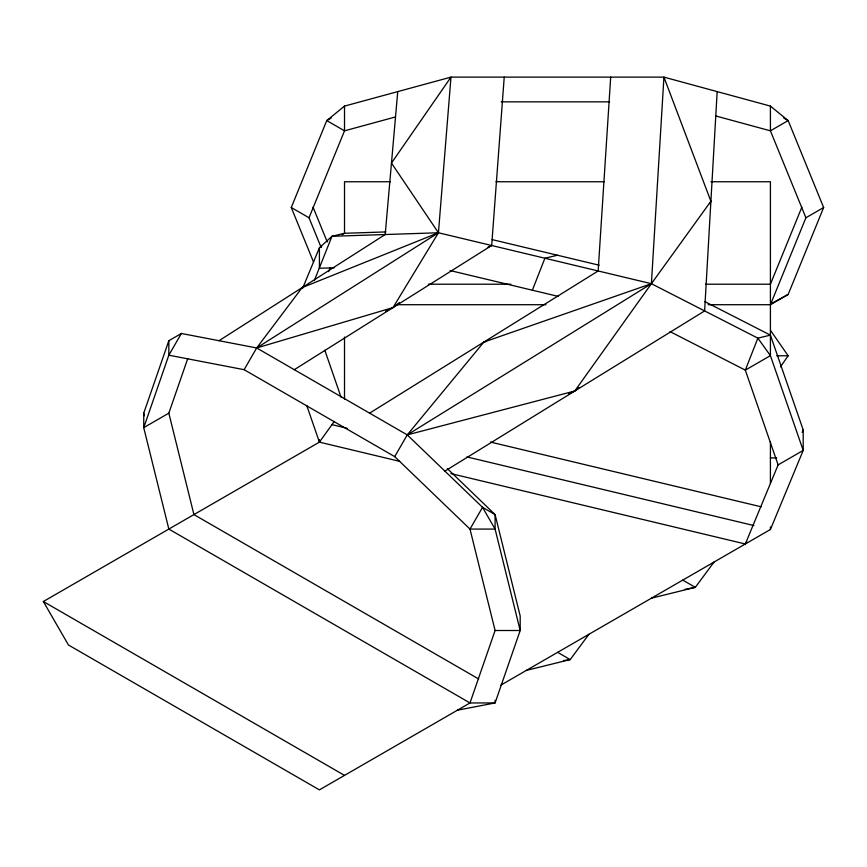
<?xml version="1.0" encoding="UTF-8"?>
<svg xmlns="http://www.w3.org/2000/svg" width="867" height="867" viewBox="0 0 867 867"><rect width="100%" height="100%" fill="white"/><g stroke="black" fill="none" stroke-linecap="round" stroke-linejoin="round"><path stroke-width="1.3" d="M717.172 91.609L704.622 310.917L444.89 471.117M568.589 393.716L574.756 391.017L651.388 283.693L663.938 77.12L450.981 77.12L344.513 106.099L326.761 120.578L291.269 207.516L313.583 262.17M610.693 77.12L598.154 270.959L369.602 413.158M294.314 369.689L491.676 245.502L504.226 77.12M385.739 311.177L393 307.59L438.431 232.768L450.981 77.12L391.472 163.061L438.431 232.768L651.388 283.693L757.866 338.141L770.416 355.633L803.2 450.406L770.416 529.499L500.844 685.136M397.747 91.609L385.197 234.524L219.026 340.709M495.09 700.319L495.09 702.953L469.99 702.953L168.837 529.076L143.738 427.648L143.738 413.158L168.837 340.709L181.376 333.47L256.675 347.96L407.252 434.887L482.54 507.336L495.09 514.586L520.189 616.014L520.189 630.504L495.09 702.953L457.44 710.192M478.682 678.991L193.926 514.586L168.837 413.158L187.771 358.505M168.837 340.709L168.837 355.199L244.126 369.689L394.702 456.627L469.99 529.076L495.09 630.504L469.99 702.953L319.414 789.88L68.45 644.994L43.35 601.525L319.414 442.137L334.315 421.373M709.997 203.799L710.897 201.263L663.938 77.12L770.416 106.099L788.157 120.578L823.65 207.516L788.157 294.455L770.416 304.707L708.22 304.707M532.36 290.207L544.909 258.236L557.459 255.234M321.191 247.572L309.02 217.769L344.513 130.83L344.513 106.099M801.845 207.213L770.416 284.213L705.51 284.213M770.416 304.707L805.909 217.769L823.65 207.516M302.507 288.559L319.414 247.778L331.963 236.29L344.513 233.288L385.902 231.922M314.288 280.626L331.963 236.29L438.431 232.768L256.675 347.96L244.126 369.689M328.626 271.599L330.164 267.892M450.862 473.577L745.317 543.988L778.111 464.896L803.2 450.406L803.2 429.913L770.416 335.139L704.698 301.532M802.181 432.384L803.2 429.913M181.376 333.47L168.837 355.199L143.738 427.648L168.837 413.158M394.702 456.627L407.252 434.887L483.873 342.064L651.388 283.693L710.897 201.263M780.441 366.882L788.157 355.784L770.416 330.24M745.317 543.988L746.888 541.81M588.921 634.286L570.193 659.592L526.367 670.397M714.04 562.054L695.312 587.349L651.485 598.165M578.853 387.56L574.756 391.017L407.252 434.887L651.388 283.693M399.286 302.626L393 307.59L256.675 347.96L302.117 287.616L438.431 232.768M331.205 118.02L326.761 120.578L344.513 130.83L395.179 117.034M321.69 246.456L319.414 247.778L319.414 268.261L334.098 267.784M342.227 234.599L344.513 233.288M771.597 303.472L788.157 294.455M488.056 247.193L491.676 245.502M770.416 335.139L757.866 338.141L745.317 370.122L778.111 464.896M483.873 342.064L486.517 341.479M684.897 589.365L695.312 587.349L682.763 580.11M563.626 660.589L570.193 659.592L557.644 652.342M501.245 101.851L609.609 101.851M390.475 181.756L344.513 181.756L344.513 232.985M495.946 181.756L604.104 181.756M710.918 181.756L770.416 181.756L770.416 355.633L745.317 370.122L670.039 331.627M428.341 284.213L510.815 284.213M397.238 304.707L545.972 304.707M776.745 355.784L788.157 355.784M770.416 457.939L776.745 457.939M495.09 630.504L520.189 630.504L495.09 529.076L495.09 514.586L447.307 468.603M492.185 239.617L599.238 265.226M450.114 270.547L558.478 296.46M490.419 442.051L761.215 506.816M331.963 424.646L347.147 428.276M466.934 456.931L753.911 525.554M306.734 405.496L319.414 442.137L399.6 461.32M715.849 115.983L770.416 130.83L788.157 120.578L783.725 118.02M291.269 207.516L309.02 217.769M43.35 601.525L344.513 775.391M805.909 217.769L770.416 130.83L770.416 106.099M313.074 207.213L327.271 241.991M324.832 350.29L341.013 397.053M143.738 413.158L144.377 415.759M770.416 441.802L770.416 483.472M770.416 526.941L770.416 529.499M344.513 337.057L344.513 399.069M319.414 439.58L319.414 442.137M482.54 507.336L469.99 529.076L495.09 529.076L482.54 507.336"/></g></svg>
